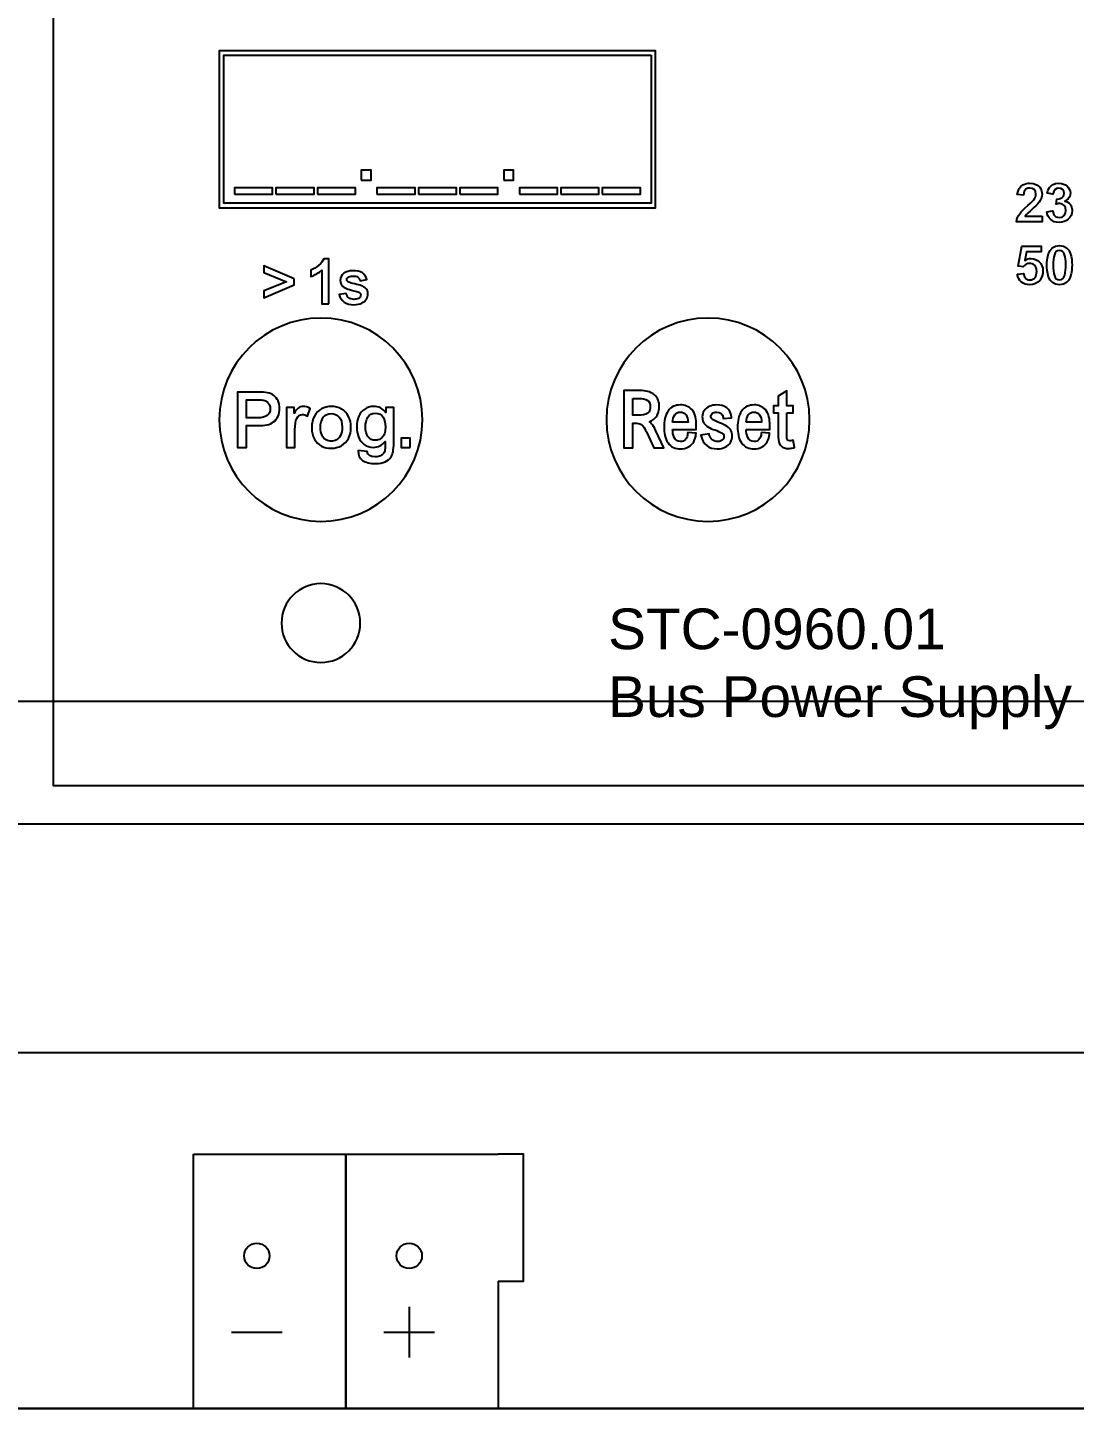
# Model space of a CAD drawing. Header units: millimetres. Extents: x 2151 to 5908, y -441 to 3322.
# Drawn here: x 3203.5 to 3244.7, y 2035.6 to 2089.9 of the extents above; entities that cross this region are included whole.
import ezdxf
from ezdxf.enums import TextEntityAlignment as Align

# ---------------------------------------------------------------- set-up
doc = ezdxf.new("R2010")
doc.units = ezdxf.units.MM
doc.layers.add('2DE_OBJ_Eti-Apparatus', color=7, linetype='Continuous', lineweight=25)
for name, color, linetype in [('Beschriftung', 7, 'Continuous'), ('Gehäuse', 7, 'Continuous'), ('Klemmen', 7, 'Continuous')]:
    doc.layers.add(name, color=color, linetype=linetype)
doc.styles.add('CP_ATTR', font='ARIAL.TTF')
doc.styles.get("Standard").update_dxf_attribs({"font": 'ARIAL.TTF'})

# ---------------------------------------------------------------- blocks, each defined once
blk = doc.blocks.new('2de_eti_9_4352_5ex0yz5')
at = {"linetype": 'Continuous'}
blk.add_line((716, 0), (0, 0), dxfattribs=at)
at = {"linetype": 'ByBlock', "style": 'CP_ATTR', "flags": 9}
for tag, p in [('CURRENT', (0, 5)), ('LINK', (0, 5)), ('CHARACTER', (0, 5)), ('POWER', (0, 5)), ('ORDER-NO', (0, 5)), ('PRODUCT-TYPE', (0, 5)), ('ARTICLE', (0, 5)), ('GROUP', (0, 5)), ('NUMBER', (0, 5)), ('NAME', (0, 5)), ('EL-STATUS', (0, 4.999)), ('FUNCTION', (0, 4.999)), ('ARTICLE-2', (0, 4.999)), ('ARTICLE-1', (0, 4.999)), ('VOLTAGE', (0, 4.999)), ('PRODUCER', (0, 4.999)), ('WEIGHT', (0.001, 5)), ('IP', (0.001, 5)), ('OTHER', (0.001, 5))]:
    blk.add_attdef(tag, text='', height=0.00005, dxfattribs=at).set_placement(p, align=Align.MIDDLE_LEFT)
blk = doc.blocks.new('Gehäuse_6_TE')
at = {"layer": 'Gehäuse'}
for p, q in [((0, 23), (108, 23)), ((0, 14), (108, 14))]:
    blk.add_line(p, q, dxfattribs=at)
for points in [[(0, 0), (108, 0), (108, 91), (0, 91)], [(2.5, 66.5), (105.5, 66.5), (105.5, 24.5), (2.5, 24.5)], [(0, 14), (54, 14), (54, 0), (0, 0)]]:
    blk.add_lwpolyline(points, close=True, dxfattribs=at)
blk = doc.blocks.new('KNX_Terminal')
at = {"layer": 'Klemmen'}
for p, q in [((8.5, 4), (8.5, 2)), ((1.5, 3), (3.5, 3)), ((7.5, 3), (9.5, 3))]:
    blk.add_line(p, q, dxfattribs=at)
blk.add_lwpolyline([(0, 10), (6, 10), (6, 0), (0, 0)], close=True, dxfattribs=at)
for points in [[(12, 5), (12, 0), (6, 0), (6, 10), (12, 10)], [(12, 5), (12.998, 5), (12.998, 10), (12, 10)]]:
    blk.add_lwpolyline(points, dxfattribs=at)
for centre in [(2.5, 6), (8.5, 6)]:
    blk.add_circle(centre, 0.5, dxfattribs=at)
blk = doc.blocks.new('STC-0960.01')
at = {"layer": 'Beschriftung'}
for points, knots in [([(9.11, 53.419), (9.11, 53.419), (26.198, 53.419), (26.198, 53.419), (26.198, 53.419), (26.198, 53.419), (26.198, 47.243), (26.198, 47.243), (26.198, 47.243), (26.198, 47.243), (9.022, 47.243), (9.022, 47.243), (9.022, 47.243), (9.022, 47.243), (9.022, 53.419), (9.022, 53.419), (9.022, 53.419), (9.022, 53.419), (9.11, 53.419), (9.11, 53.419)], [0, 0, 0, 0, 0.166667, 0.166667, 0.166667, 0.166667, 0.333333, 0.333333, 0.333333, 0.333333, 0.5, 0.5, 0.5, 0.5, 0.666667, 0.666667, 0.666667, 0.666667, 1, 1, 1, 1]), ([(26.022, 53.243), (26.022, 53.243), (9.198, 53.243), (9.198, 53.243), (9.198, 53.243), (9.198, 53.243), (9.198, 47.419), (9.198, 47.419), (9.198, 47.419), (9.198, 47.419), (26.022, 47.419), (26.022, 47.419), (26.022, 47.419), (26.022, 47.419), (26.022, 53.243), (26.022, 53.243)], [0, 0, 0, 0, 0.2, 0.2, 0.2, 0.2, 0.4, 0.4, 0.4, 0.4, 0.6, 0.6, 0.6, 0.6, 1, 1, 1, 1]), ([(14.613, 48.331), (14.613, 48.331), (14.613, 48.718), (14.613, 48.718), (14.613, 48.718), (14.613, 48.718), (15, 48.718), (15, 48.718), (15, 48.718), (15, 48.718), (15, 48.331), (15, 48.331), (15, 48.331), (15, 48.331), (14.613, 48.331), (14.613, 48.331)], [0, 0, 0, 0, 0.2, 0.2, 0.2, 0.2, 0.4, 0.4, 0.4, 0.4, 0.6, 0.6, 0.6, 0.6, 1, 1, 1, 1]), ([(20.22, 48.331), (20.22, 48.331), (20.22, 48.718), (20.22, 48.718), (20.22, 48.718), (20.22, 48.718), (20.607, 48.718), (20.607, 48.718), (20.607, 48.718), (20.607, 48.718), (20.607, 48.331), (20.607, 48.331), (20.607, 48.331), (20.607, 48.331), (20.22, 48.331), (20.22, 48.331)], [0, 0, 0, 0, 0.2, 0.2, 0.2, 0.2, 0.4, 0.4, 0.4, 0.4, 0.6, 0.6, 0.6, 0.6, 1, 1, 1, 1]), ([(9.622, 47.773), (9.622, 47.773), (9.622, 48.024), (9.622, 48.024), (9.622, 48.024), (9.622, 48.024), (11.122, 48.024), (11.122, 48.024), (11.122, 48.024), (11.122, 48.024), (11.122, 47.773), (11.122, 47.773), (11.122, 47.773), (11.122, 47.773), (9.622, 47.773), (9.622, 47.773)], [0, 0, 0, 0, 0.2, 0.2, 0.2, 0.2, 0.4, 0.4, 0.4, 0.4, 0.6, 0.6, 0.6, 0.6, 1, 1, 1, 1]), ([(11.253, 47.773), (11.253, 47.773), (11.253, 48.024), (11.253, 48.024), (11.253, 48.024), (11.253, 48.024), (12.753, 48.024), (12.753, 48.024), (12.753, 48.024), (12.753, 48.024), (12.753, 47.773), (12.753, 47.773), (12.753, 47.773), (12.753, 47.773), (11.253, 47.773), (11.253, 47.773)], [0, 0, 0, 0, 0.2, 0.2, 0.2, 0.2, 0.4, 0.4, 0.4, 0.4, 0.6, 0.6, 0.6, 0.6, 1, 1, 1, 1]), ([(12.884, 47.773), (12.884, 47.773), (12.884, 48.024), (12.884, 48.024), (12.884, 48.024), (12.884, 48.024), (14.384, 48.024), (14.384, 48.024), (14.384, 48.024), (14.384, 48.024), (14.384, 47.773), (14.384, 47.773), (14.384, 47.773), (14.384, 47.773), (12.884, 47.773), (12.884, 47.773)], [0, 0, 0, 0, 0.2, 0.2, 0.2, 0.2, 0.4, 0.4, 0.4, 0.4, 0.6, 0.6, 0.6, 0.6, 1, 1, 1, 1]), ([(15.229, 47.773), (15.229, 47.773), (15.229, 48.024), (15.229, 48.024), (15.229, 48.024), (15.229, 48.024), (16.729, 48.024), (16.729, 48.024), (16.729, 48.024), (16.729, 48.024), (16.729, 47.773), (16.729, 47.773), (16.729, 47.773), (16.729, 47.773), (15.229, 47.773), (15.229, 47.773)], [0, 0, 0, 0, 0.2, 0.2, 0.2, 0.2, 0.4, 0.4, 0.4, 0.4, 0.6, 0.6, 0.6, 0.6, 1, 1, 1, 1]), ([(16.86, 47.773), (16.86, 47.773), (16.86, 48.024), (16.86, 48.024), (16.86, 48.024), (16.86, 48.024), (18.36, 48.024), (18.36, 48.024), (18.36, 48.024), (18.36, 48.024), (18.36, 47.773), (18.36, 47.773), (18.36, 47.773), (18.36, 47.773), (16.86, 47.773), (16.86, 47.773)], [0, 0, 0, 0, 0.2, 0.2, 0.2, 0.2, 0.4, 0.4, 0.4, 0.4, 0.6, 0.6, 0.6, 0.6, 1, 1, 1, 1]), ([(18.491, 47.773), (18.491, 47.773), (18.491, 48.024), (18.491, 48.024), (18.491, 48.024), (18.491, 48.024), (19.991, 48.024), (19.991, 48.024), (19.991, 48.024), (19.991, 48.024), (19.991, 47.773), (19.991, 47.773), (19.991, 47.773), (19.991, 47.773), (18.491, 47.773), (18.491, 47.773)], [0, 0, 0, 0, 0.2, 0.2, 0.2, 0.2, 0.4, 0.4, 0.4, 0.4, 0.6, 0.6, 0.6, 0.6, 1, 1, 1, 1]), ([(20.836, 47.773), (20.836, 47.773), (20.836, 48.024), (20.836, 48.024), (20.836, 48.024), (20.836, 48.024), (22.336, 48.024), (22.336, 48.024), (22.336, 48.024), (22.336, 48.024), (22.336, 47.773), (22.336, 47.773), (22.336, 47.773), (22.336, 47.773), (20.836, 47.773), (20.836, 47.773)], [0, 0, 0, 0, 0.2, 0.2, 0.2, 0.2, 0.4, 0.4, 0.4, 0.4, 0.6, 0.6, 0.6, 0.6, 1, 1, 1, 1]), ([(22.467, 47.773), (22.467, 47.773), (22.467, 48.024), (22.467, 48.024), (22.467, 48.024), (22.467, 48.024), (23.967, 48.024), (23.967, 48.024), (23.967, 48.024), (23.967, 48.024), (23.967, 47.773), (23.967, 47.773), (23.967, 47.773), (23.967, 47.773), (22.467, 47.773), (22.467, 47.773)], [0, 0, 0, 0, 0.2, 0.2, 0.2, 0.2, 0.4, 0.4, 0.4, 0.4, 0.6, 0.6, 0.6, 0.6, 1, 1, 1, 1]), ([(24.098, 47.773), (24.098, 47.773), (24.098, 48.024), (24.098, 48.024), (24.098, 48.024), (24.098, 48.024), (25.598, 48.024), (25.598, 48.024), (25.598, 48.024), (25.598, 48.024), (25.598, 47.773), (25.598, 47.773), (25.598, 47.773), (25.598, 47.773), (24.098, 47.773), (24.098, 47.773)], [0, 0, 0, 0, 0.2, 0.2, 0.2, 0.2, 0.4, 0.4, 0.4, 0.4, 0.6, 0.6, 0.6, 0.6, 1, 1, 1, 1]), ([(41.414, 46.907), (41.414, 46.907), (40.749, 46.907), (40.749, 46.907), (40.749, 46.907), (40.798, 46.985), (40.921, 47.095), (41.018, 47.18), (41.018, 47.18), (41.225, 47.364), (41.414, 47.535), (41.414, 47.781), (41.414, 47.781), (41.414, 47.931), (41.325, 48.206), (40.925, 48.206), (40.925, 48.206), (40.808, 48.206), (40.478, 48.17), (40.44, 47.764), (40.44, 47.764), (40.44, 47.764), (40.677, 47.738), (40.677, 47.738), (40.677, 47.738), (40.684, 47.982), (40.849, 48.014), (40.931, 48.014), (40.931, 48.014), (41.052, 48.014), (41.172, 47.94), (41.172, 47.779), (41.172, 47.779), (41.172, 47.616), (41.088, 47.533), (40.741, 47.222), (40.741, 47.222), (40.635, 47.127), (40.413, 46.926), (40.404, 46.684), (40.404, 46.684), (40.404, 46.684), (41.414, 46.684), (41.414, 46.684), (41.414, 46.684), (41.414, 46.684), (41.414, 46.907), (41.414, 46.907)], [0, 0, 0, 0, 0.076923, 0.076923, 0.076923, 0.076923, 0.153846, 0.153846, 0.153846, 0.153846, 0.230769, 0.230769, 0.230769, 0.230769, 0.307692, 0.307692, 0.307692, 0.307692, 0.384615, 0.384615, 0.384615, 0.384615, 0.461538, 0.461538, 0.461538, 0.461538, 0.538462, 0.538462, 0.538462, 0.538462, 0.615385, 0.615385, 0.615385, 0.615385, 0.692308, 0.692308, 0.692308, 0.692308, 0.769231, 0.769231, 0.769231, 0.769231, 0.846154, 0.846154, 0.846154, 0.846154, 1, 1, 1, 1]), ([(41.6, 47.086), (41.623, 46.856), (41.799, 46.659), (42.085, 46.659), (42.085, 46.659), (42.364, 46.659), (42.599, 46.852), (42.599, 47.135), (42.599, 47.135), (42.599, 47.213), (42.574, 47.444), (42.313, 47.499), (42.313, 47.499), (42.313, 47.499), (42.313, 47.503), (42.313, 47.503), (42.313, 47.503), (42.527, 47.609), (42.529, 47.774), (42.529, 47.815), (42.529, 47.815), (42.529, 48.02), (42.349, 48.206), (42.078, 48.206), (42.078, 48.206), (41.695, 48.206), (41.634, 47.882), (41.619, 47.813), (41.619, 47.813), (41.619, 47.813), (41.843, 47.772), (41.843, 47.772), (41.843, 47.772), (41.867, 47.944), (41.968, 48.012), (42.076, 48.012), (42.076, 48.012), (42.184, 48.012), (42.288, 47.944), (42.288, 47.808), (42.288, 47.808), (42.288, 47.626), (42.114, 47.578), (41.996, 47.584), (41.996, 47.584), (41.996, 47.584), (41.97, 47.385), (41.97, 47.385), (41.97, 47.385), (42.002, 47.393), (42.049, 47.406), (42.108, 47.406), (42.108, 47.406), (42.248, 47.406), (42.354, 47.292), (42.354, 47.137), (42.354, 47.137), (42.354, 46.993), (42.256, 46.852), (42.089, 46.852), (42.089, 46.852), (41.875, 46.852), (41.839, 47.061), (41.831, 47.114), (41.831, 47.114), (41.831, 47.114), (41.6, 47.086), (41.6, 47.086)], [0, 0, 0, 0, 0.055556, 0.055556, 0.055556, 0.055556, 0.111111, 0.111111, 0.111111, 0.111111, 0.166667, 0.166667, 0.166667, 0.166667, 0.222222, 0.222222, 0.222222, 0.222222, 0.277778, 0.277778, 0.277778, 0.277778, 0.333333, 0.333333, 0.333333, 0.333333, 0.388889, 0.388889, 0.388889, 0.388889, 0.444444, 0.444444, 0.444444, 0.444444, 0.5, 0.5, 0.5, 0.5, 0.555556, 0.555556, 0.555556, 0.555556, 0.611111, 0.611111, 0.611111, 0.611111, 0.666667, 0.666667, 0.666667, 0.666667, 0.722222, 0.722222, 0.722222, 0.722222, 0.777778, 0.777778, 0.777778, 0.777778, 0.833333, 0.833333, 0.833333, 0.833333, 0.888889, 0.888889, 0.888889, 0.888889, 1, 1, 1, 1]), ([(40.438, 44.629), (40.47, 44.352), (40.686, 44.209), (40.927, 44.209), (40.927, 44.209), (41.283, 44.209), (41.45, 44.494), (41.45, 44.747), (41.45, 44.747), (41.45, 45.065), (41.217, 45.243), (40.984, 45.243), (40.984, 45.243), (40.893, 45.243), (40.815, 45.22), (40.736, 45.171), (40.736, 45.171), (40.736, 45.171), (40.802, 45.507), (40.802, 45.507), (40.802, 45.507), (40.802, 45.507), (41.38, 45.507), (41.38, 45.507), (41.38, 45.507), (41.38, 45.507), (41.38, 45.73), (41.38, 45.73), (41.38, 45.73), (41.38, 45.73), (40.62, 45.73), (40.62, 45.73), (40.62, 45.73), (40.62, 45.73), (40.472, 44.947), (40.472, 44.947), (40.472, 44.947), (40.472, 44.947), (40.675, 44.919), (40.675, 44.919), (40.675, 44.919), (40.736, 45.001), (40.823, 45.05), (40.927, 45.05), (40.927, 45.05), (41.06, 45.05), (41.204, 44.965), (41.204, 44.728), (41.204, 44.728), (41.204, 44.566), (41.113, 44.403), (40.933, 44.403), (40.933, 44.403), (40.87, 44.403), (40.709, 44.428), (40.677, 44.652), (40.677, 44.652), (40.677, 44.652), (40.438, 44.629), (40.438, 44.629)], [0, 0, 0, 0, 0.0625, 0.0625, 0.0625, 0.0625, 0.125, 0.125, 0.125, 0.125, 0.1875, 0.1875, 0.1875, 0.1875, 0.25, 0.25, 0.25, 0.25, 0.3125, 0.3125, 0.3125, 0.3125, 0.375, 0.375, 0.375, 0.375, 0.4375, 0.4375, 0.4375, 0.4375, 0.5, 0.5, 0.5, 0.5, 0.5625, 0.5625, 0.5625, 0.5625, 0.625, 0.625, 0.625, 0.625, 0.6875, 0.6875, 0.6875, 0.6875, 0.75, 0.75, 0.75, 0.75, 0.8125, 0.8125, 0.8125, 0.8125, 0.875, 0.875, 0.875, 0.875, 1, 1, 1, 1]), ([(41.606, 44.985), (41.606, 44.769), (41.619, 44.209), (42.1, 44.209), (42.1, 44.209), (42.576, 44.209), (42.593, 44.764), (42.593, 44.982), (42.593, 44.982), (42.593, 45.215), (42.572, 45.757), (42.097, 45.757), (42.097, 45.757), (41.617, 45.757), (41.606, 45.184), (41.606, 44.985)], [0, 0, 0, 0, 0.2, 0.2, 0.2, 0.2, 0.4, 0.4, 0.4, 0.4, 0.6, 0.6, 0.6, 0.6, 1, 1, 1, 1]), ([(13.333, 43.456), (13.333, 43.456), (13.059, 43.456), (13.059, 43.456), (13.059, 43.456), (13.059, 43.456), (13.059, 44.789), (13.059, 44.789), (13.059, 44.789), (13.003, 44.736), (12.936, 44.687), (12.857, 44.641), (12.857, 44.641), (12.778, 44.595), (12.7, 44.558), (12.624, 44.53), (12.624, 44.53), (12.624, 44.53), (12.624, 44.784), (12.624, 44.784), (12.624, 44.784), (12.74, 44.834), (12.844, 44.898), (12.937, 44.977), (12.937, 44.977), (13.03, 45.056), (13.094, 45.141), (13.131, 45.231), (13.131, 45.231), (13.131, 45.231), (13.333, 45.231), (13.333, 45.231), (13.333, 45.231), (13.333, 45.231), (13.333, 43.456), (13.333, 43.456)], [0, 0, 0, 0, 0.1, 0.1, 0.1, 0.1, 0.2, 0.2, 0.2, 0.2, 0.3, 0.3, 0.3, 0.3, 0.4, 0.4, 0.4, 0.4, 0.5, 0.5, 0.5, 0.5, 0.6, 0.6, 0.6, 0.6, 0.7, 0.7, 0.7, 0.7, 0.8, 0.8, 0.8, 0.8, 1, 1, 1, 1]), ([(41.852, 44.98), (41.852, 45.296), (41.89, 45.562), (42.097, 45.562), (42.097, 45.562), (42.305, 45.562), (42.347, 45.294), (42.347, 45.018), (42.347, 45.018), (42.347, 44.686), (42.318, 44.403), (42.1, 44.403), (42.1, 44.403), (41.892, 44.403), (41.852, 44.661), (41.852, 44.98)], [0, 0, 0, 0, 0.2, 0.2, 0.2, 0.2, 0.4, 0.4, 0.4, 0.4, 0.6, 0.6, 0.6, 0.6, 1, 1, 1, 1]), ([(11.968, 44.448), (11.968, 44.448), (11.968, 44.204), (11.968, 44.204), (11.968, 44.204), (11.968, 44.204), (10.777, 43.695), (10.777, 43.695), (10.777, 43.695), (10.777, 43.695), (10.777, 43.972), (10.777, 43.972), (10.777, 43.972), (10.777, 43.972), (11.666, 44.325), (11.666, 44.325), (11.666, 44.325), (11.666, 44.325), (10.777, 44.688), (10.777, 44.688), (10.777, 44.688), (10.777, 44.688), (10.777, 44.962), (10.777, 44.962), (10.777, 44.962), (10.777, 44.962), (11.968, 44.448), (11.968, 44.448)], [0, 0, 0, 0, 0.125, 0.125, 0.125, 0.125, 0.25, 0.25, 0.25, 0.25, 0.375, 0.375, 0.375, 0.375, 0.5, 0.5, 0.5, 0.5, 0.625, 0.625, 0.625, 0.625, 0.75, 0.75, 0.75, 0.75, 1, 1, 1, 1]), ([(14.269, 44.764), (14.434, 44.764), (14.562, 44.734), (14.654, 44.674), (14.654, 44.674), (14.747, 44.614), (14.803, 44.527), (14.825, 44.414), (14.825, 44.414), (14.825, 44.414), (14.563, 44.369), (14.563, 44.369), (14.563, 44.369), (14.551, 44.433), (14.521, 44.48), (14.473, 44.51), (14.473, 44.51), (14.424, 44.54), (14.365, 44.554), (14.294, 44.554), (14.294, 44.554), (14.233, 44.554), (14.176, 44.544), (14.123, 44.524), (14.123, 44.524), (14.071, 44.503), (14.044, 44.467), (14.044, 44.416), (14.044, 44.416), (14.044, 44.37), (14.07, 44.336), (14.12, 44.314), (14.12, 44.314), (14.17, 44.291), (14.249, 44.269), (14.356, 44.246), (14.356, 44.246), (14.466, 44.221), (14.555, 44.196), (14.622, 44.172), (14.622, 44.172), (14.69, 44.147), (14.748, 44.109), (14.798, 44.057), (14.798, 44.057), (14.847, 44.005), (14.872, 43.936), (14.872, 43.851), (14.872, 43.851), (14.872, 43.778), (14.852, 43.71), (14.814, 43.646), (14.814, 43.646), (14.775, 43.581), (14.714, 43.529), (14.632, 43.488), (14.632, 43.488), (14.55, 43.447), (14.446, 43.426), (14.321, 43.426), (14.321, 43.426), (14.165, 43.426), (14.037, 43.461), (13.937, 43.532), (13.937, 43.532), (13.837, 43.603), (13.774, 43.702), (13.746, 43.831), (13.746, 43.831), (13.746, 43.831), (14.017, 43.873), (14.017, 43.873), (14.017, 43.873), (14.03, 43.794), (14.063, 43.735), (14.116, 43.695), (14.116, 43.695), (14.169, 43.656), (14.236, 43.636), (14.319, 43.636), (14.319, 43.636), (14.384, 43.636), (14.446, 43.649), (14.504, 43.674), (14.504, 43.674), (14.561, 43.7), (14.59, 43.745), (14.59, 43.811), (14.59, 43.811), (14.59, 43.856), (14.574, 43.887), (14.542, 43.905), (14.542, 43.905), (14.51, 43.923), (14.454, 43.942), (14.375, 43.962), (14.375, 43.962), (14.375, 43.962), (14.319, 43.977), (14.319, 43.977), (14.319, 43.977), (14.192, 44.008), (14.094, 44.037), (14.025, 44.063), (14.025, 44.063), (13.956, 44.089), (13.898, 44.128), (13.853, 44.178), (13.853, 44.178), (13.808, 44.228), (13.785, 44.296), (13.785, 44.382), (13.785, 44.382), (13.785, 44.5), (13.831, 44.594), (13.923, 44.662), (13.923, 44.662), (14.016, 44.73), (14.131, 44.764), (14.269, 44.764)], [0, 0, 0, 0, 0.032258, 0.032258, 0.032258, 0.032258, 0.064516, 0.064516, 0.064516, 0.064516, 0.096774, 0.096774, 0.096774, 0.096774, 0.129032, 0.129032, 0.129032, 0.129032, 0.16129, 0.16129, 0.16129, 0.16129, 0.193548, 0.193548, 0.193548, 0.193548, 0.225806, 0.225806, 0.225806, 0.225806, 0.258065, 0.258065, 0.258065, 0.258065, 0.290323, 0.290323, 0.290323, 0.290323, 0.322581, 0.322581, 0.322581, 0.322581, 0.354839, 0.354839, 0.354839, 0.354839, 0.387097, 0.387097, 0.387097, 0.387097, 0.419355, 0.419355, 0.419355, 0.419355, 0.451613, 0.451613, 0.451613, 0.451613, 0.483871, 0.483871, 0.483871, 0.483871, 0.516129, 0.516129, 0.516129, 0.516129, 0.548387, 0.548387, 0.548387, 0.548387, 0.580645, 0.580645, 0.580645, 0.580645, 0.612903, 0.612903, 0.612903, 0.612903, 0.645161, 0.645161, 0.645161, 0.645161, 0.677419, 0.677419, 0.677419, 0.677419, 0.709677, 0.709677, 0.709677, 0.709677, 0.741935, 0.741935, 0.741935, 0.741935, 0.774194, 0.774194, 0.774194, 0.774194, 0.806452, 0.806452, 0.806452, 0.806452, 0.83871, 0.83871, 0.83871, 0.83871, 0.870968, 0.870968, 0.870968, 0.870968, 0.903226, 0.903226, 0.903226, 0.903226, 0.935484, 0.935484, 0.935484, 0.935484, 1, 1, 1, 1]), ([(13.022, 42.902), (15.231, 42.902), (17.022, 41.111), (17.022, 38.902), (17.022, 38.902), (17.022, 36.693), (15.231, 34.902), (13.022, 34.902), (13.022, 34.902), (10.813, 34.902), (9.022, 36.693), (9.022, 38.902), (9.022, 38.902), (9.022, 41.111), (10.813, 42.902), (13.022, 42.902)], [0, 0, 0, 0, 0.2, 0.2, 0.2, 0.2, 0.4, 0.4, 0.4, 0.4, 0.6, 0.6, 0.6, 0.6, 1, 1, 1, 1]), ([(28.261, 42.902), (30.47, 42.902), (32.262, 41.111), (32.262, 38.902), (32.262, 38.902), (32.262, 36.693), (30.47, 34.902), (28.261, 34.902), (28.261, 34.902), (26.053, 34.902), (24.262, 36.693), (24.262, 38.902), (24.262, 38.902), (24.262, 41.111), (26.053, 42.902), (28.261, 42.902)], [0, 0, 0, 0, 0.2, 0.2, 0.2, 0.2, 0.4, 0.4, 0.4, 0.4, 0.6, 0.6, 0.6, 0.6, 1, 1, 1, 1]), ([(11.172, 39.852), (11.243, 39.796), (11.299, 39.724), (11.338, 39.638), (11.338, 39.638), (11.378, 39.552), (11.397, 39.452), (11.397, 39.339), (11.397, 39.339), (11.397, 39.114), (11.318, 38.939), (11.16, 38.813), (11.16, 38.813), (11.091, 38.758), (11.005, 38.72), (10.9, 38.699), (10.9, 38.699), (10.796, 38.678), (10.677, 38.667), (10.543, 38.667), (10.543, 38.667), (10.543, 38.667), (10.093, 38.667), (10.093, 38.667), (10.093, 38.667), (10.093, 38.667), (10.093, 37.813), (10.093, 37.813), (10.093, 37.813), (10.093, 37.813), (9.735, 37.813), (9.735, 37.813), (9.735, 37.813), (9.735, 37.813), (9.735, 39.989), (9.735, 39.989), (9.735, 39.989), (9.735, 39.989), (10.549, 39.989), (10.549, 39.989), (10.549, 39.989), (10.701, 39.989), (10.826, 39.981), (10.923, 39.963), (10.923, 39.963), (11.02, 39.946), (11.103, 39.909), (11.172, 39.852)], [0, 0, 0, 0, 0.076923, 0.076923, 0.076923, 0.076923, 0.153846, 0.153846, 0.153846, 0.153846, 0.230769, 0.230769, 0.230769, 0.230769, 0.307692, 0.307692, 0.307692, 0.307692, 0.384615, 0.384615, 0.384615, 0.384615, 0.461538, 0.461538, 0.461538, 0.461538, 0.538462, 0.538462, 0.538462, 0.538462, 0.615385, 0.615385, 0.615385, 0.615385, 0.692308, 0.692308, 0.692308, 0.692308, 0.769231, 0.769231, 0.769231, 0.769231, 0.846154, 0.846154, 0.846154, 0.846154, 1, 1, 1, 1]), ([(11.027, 39.336), (11.027, 39.445), (10.99, 39.532), (10.917, 39.597), (10.917, 39.597), (10.876, 39.631), (10.826, 39.654), (10.767, 39.665), (10.767, 39.665), (10.707, 39.677), (10.635, 39.682), (10.552, 39.682), (10.552, 39.682), (10.552, 39.682), (10.093, 39.682), (10.093, 39.682), (10.093, 39.682), (10.093, 39.682), (10.093, 38.974), (10.093, 38.974), (10.093, 38.974), (10.093, 38.974), (10.531, 38.974), (10.531, 38.974), (10.531, 38.974), (10.861, 38.974), (11.027, 39.095), (11.027, 39.336)], [0, 0, 0, 0, 0.125, 0.125, 0.125, 0.125, 0.25, 0.25, 0.25, 0.25, 0.375, 0.375, 0.375, 0.375, 0.5, 0.5, 0.5, 0.5, 0.625, 0.625, 0.625, 0.625, 0.75, 0.75, 0.75, 0.75, 1, 1, 1, 1]), ([(25.951, 38.823), (25.984, 38.8), (26.014, 38.772), (26.04, 38.742), (26.04, 38.742), (26.106, 38.671), (26.156, 38.582), (26.196, 38.495), (26.196, 38.495), (26.196, 38.495), (26.528, 37.792), (26.528, 37.792), (26.528, 37.792), (26.528, 37.792), (26.13, 37.792), (26.13, 37.792), (26.13, 37.792), (26.13, 37.792), (25.834, 38.423), (25.834, 38.423), (25.834, 38.423), (25.799, 38.499), (25.754, 38.592), (25.701, 38.657), (25.701, 38.657), (25.666, 38.698), (25.624, 38.73), (25.572, 38.745), (25.572, 38.745), (25.501, 38.766), (25.412, 38.769), (25.34, 38.769), (25.34, 38.769), (25.34, 38.769), (25.298, 38.769), (25.298, 38.769), (25.298, 38.769), (25.298, 38.769), (25.298, 37.792), (25.298, 37.792), (25.298, 37.792), (25.298, 37.792), (24.951, 37.792), (24.951, 37.792), (24.951, 37.792), (24.951, 37.792), (24.951, 40.048), (24.951, 40.048), (24.951, 40.048), (24.951, 40.048), (25.596, 40.048), (25.596, 40.048), (25.596, 40.048), (25.789, 40.048), (26.001, 40.014), (26.151, 39.883), (26.151, 39.883), (26.289, 39.763), (26.344, 39.602), (26.344, 39.421), (26.344, 39.421), (26.344, 39.322), (26.327, 39.224), (26.288, 39.133), (26.288, 39.133), (26.25, 39.045), (26.194, 38.971), (26.119, 38.912), (26.119, 38.912), (26.068, 38.872), (26.012, 38.843), (25.951, 38.823)], [0, 0, 0, 0, 0.052632, 0.052632, 0.052632, 0.052632, 0.105263, 0.105263, 0.105263, 0.105263, 0.157895, 0.157895, 0.157895, 0.157895, 0.210526, 0.210526, 0.210526, 0.210526, 0.263158, 0.263158, 0.263158, 0.263158, 0.315789, 0.315789, 0.315789, 0.315789, 0.368421, 0.368421, 0.368421, 0.368421, 0.421053, 0.421053, 0.421053, 0.421053, 0.473684, 0.473684, 0.473684, 0.473684, 0.526316, 0.526316, 0.526316, 0.526316, 0.578947, 0.578947, 0.578947, 0.578947, 0.631579, 0.631579, 0.631579, 0.631579, 0.684211, 0.684211, 0.684211, 0.684211, 0.736842, 0.736842, 0.736842, 0.736842, 0.789474, 0.789474, 0.789474, 0.789474, 0.842105, 0.842105, 0.842105, 0.842105, 0.894737, 0.894737, 0.894737, 0.894737, 1, 1, 1, 1]), ([(25.298, 39.738), (25.298, 39.738), (25.298, 39.079), (25.298, 39.079), (25.298, 39.079), (25.298, 39.079), (25.549, 39.079), (25.549, 39.079), (25.549, 39.079), (25.657, 39.079), (25.801, 39.091), (25.89, 39.159), (25.89, 39.159), (25.969, 39.219), (25.991, 39.315), (25.991, 39.409), (25.991, 39.409), (25.991, 39.505), (25.97, 39.606), (25.885, 39.663), (25.885, 39.663), (25.794, 39.724), (25.668, 39.738), (25.56, 39.738), (25.56, 39.738), (25.56, 39.738), (25.298, 39.738), (25.298, 39.738)], [0, 0, 0, 0, 0.125, 0.125, 0.125, 0.125, 0.25, 0.25, 0.25, 0.25, 0.375, 0.375, 0.375, 0.375, 0.5, 0.5, 0.5, 0.5, 0.625, 0.625, 0.625, 0.625, 0.75, 0.75, 0.75, 0.75, 1, 1, 1, 1]), ([(31.359, 39.177), (31.359, 39.177), (31.359, 38.252), (31.359, 38.252), (31.359, 38.252), (31.359, 38.208), (31.363, 38.144), (31.387, 38.106), (31.387, 38.106), (31.406, 38.076), (31.449, 38.071), (31.481, 38.071), (31.481, 38.071), (31.51, 38.071), (31.543, 38.077), (31.571, 38.083), (31.571, 38.083), (31.571, 38.083), (31.612, 38.092), (31.612, 38.092), (31.612, 38.092), (31.612, 38.092), (31.661, 37.804), (31.661, 37.804), (31.661, 37.804), (31.661, 37.804), (31.626, 37.795), (31.626, 37.795), (31.626, 37.795), (31.564, 37.778), (31.501, 37.768), (31.438, 37.768), (31.438, 37.768), (31.325, 37.768), (31.209, 37.793), (31.129, 37.88), (31.129, 37.88), (31.049, 37.968), (31.028, 38.098), (31.028, 38.213), (31.028, 38.213), (31.028, 38.213), (31.028, 39.177), (31.028, 39.177), (31.028, 39.177), (31.028, 39.177), (30.846, 39.177), (30.846, 39.177), (30.846, 39.177), (30.846, 39.177), (30.846, 39.45), (30.846, 39.45), (30.846, 39.45), (30.846, 39.45), (31.028, 39.45), (31.028, 39.45), (31.028, 39.45), (31.028, 39.45), (31.028, 39.824), (31.028, 39.824), (31.028, 39.824), (31.028, 39.824), (31.359, 40.036), (31.359, 40.036), (31.359, 40.036), (31.359, 40.036), (31.359, 39.45), (31.359, 39.45), (31.359, 39.45), (31.359, 39.45), (31.611, 39.45), (31.611, 39.45), (31.611, 39.45), (31.611, 39.45), (31.611, 39.177), (31.611, 39.177), (31.611, 39.177), (31.611, 39.177), (31.359, 39.177), (31.359, 39.177)], [0, 0, 0, 0, 0.047619, 0.047619, 0.047619, 0.047619, 0.095238, 0.095238, 0.095238, 0.095238, 0.142857, 0.142857, 0.142857, 0.142857, 0.190476, 0.190476, 0.190476, 0.190476, 0.238095, 0.238095, 0.238095, 0.238095, 0.285714, 0.285714, 0.285714, 0.285714, 0.333333, 0.333333, 0.333333, 0.333333, 0.380952, 0.380952, 0.380952, 0.380952, 0.428571, 0.428571, 0.428571, 0.428571, 0.47619, 0.47619, 0.47619, 0.47619, 0.52381, 0.52381, 0.52381, 0.52381, 0.571429, 0.571429, 0.571429, 0.571429, 0.619048, 0.619048, 0.619048, 0.619048, 0.666667, 0.666667, 0.666667, 0.666667, 0.714286, 0.714286, 0.714286, 0.714286, 0.761905, 0.761905, 0.761905, 0.761905, 0.809524, 0.809524, 0.809524, 0.809524, 0.857143, 0.857143, 0.857143, 0.857143, 0.904762, 0.904762, 0.904762, 0.904762, 1, 1, 1, 1]), ([(12.315, 39.424), (12.412, 39.424), (12.507, 39.396), (12.598, 39.342), (12.598, 39.342), (12.598, 39.342), (12.488, 39.041), (12.488, 39.041), (12.488, 39.041), (12.42, 39.083), (12.351, 39.105), (12.282, 39.105), (12.282, 39.105), (12.093, 39.105), (11.999, 38.904), (11.999, 38.503), (11.999, 38.503), (11.999, 38.503), (11.999, 37.813), (11.999, 37.813), (11.999, 37.813), (11.999, 37.813), (11.662, 37.813), (11.662, 37.813), (11.662, 37.813), (11.662, 37.813), (11.662, 39.387), (11.662, 39.387), (11.662, 39.387), (11.662, 39.387), (11.972, 39.387), (11.972, 39.387), (11.972, 39.387), (11.972, 39.387), (11.972, 39.156), (11.972, 39.156), (11.972, 39.156), (11.972, 39.156), (11.978, 39.156), (11.978, 39.156), (11.978, 39.156), (12.067, 39.335), (12.179, 39.424), (12.315, 39.424)], [0, 0, 0, 0, 0.083333, 0.083333, 0.083333, 0.083333, 0.166667, 0.166667, 0.166667, 0.166667, 0.25, 0.25, 0.25, 0.25, 0.333333, 0.333333, 0.333333, 0.333333, 0.416667, 0.416667, 0.416667, 0.416667, 0.5, 0.5, 0.5, 0.5, 0.583333, 0.583333, 0.583333, 0.583333, 0.666667, 0.666667, 0.666667, 0.666667, 0.75, 0.75, 0.75, 0.75, 0.833333, 0.833333, 0.833333, 0.833333, 1, 1, 1, 1]), ([(13.434, 39.424), (13.586, 39.424), (13.72, 39.389), (13.836, 39.32), (13.836, 39.32), (13.953, 39.251), (14.044, 39.155), (14.108, 39.032), (14.108, 39.032), (14.173, 38.908), (14.206, 38.765), (14.206, 38.603), (14.206, 38.603), (14.206, 38.437), (14.172, 38.292), (14.105, 38.167), (14.105, 38.167), (14.038, 38.042), (13.946, 37.946), (13.829, 37.878), (13.829, 37.878), (13.711, 37.81), (13.579, 37.776), (13.431, 37.776), (13.431, 37.776), (13.293, 37.776), (13.165, 37.806), (13.048, 37.866), (13.048, 37.866), (12.93, 37.926), (12.836, 38.017), (12.765, 38.138), (12.765, 38.138), (12.694, 38.26), (12.659, 38.408), (12.659, 38.582), (12.659, 38.582), (12.659, 38.764), (12.694, 38.919), (12.764, 39.045), (12.764, 39.045), (12.833, 39.172), (12.927, 39.267), (13.043, 39.329), (13.043, 39.329), (13.16, 39.392), (13.29, 39.424), (13.434, 39.424)], [0, 0, 0, 0, 0.076923, 0.076923, 0.076923, 0.076923, 0.153846, 0.153846, 0.153846, 0.153846, 0.230769, 0.230769, 0.230769, 0.230769, 0.307692, 0.307692, 0.307692, 0.307692, 0.384615, 0.384615, 0.384615, 0.384615, 0.461538, 0.461538, 0.461538, 0.461538, 0.538462, 0.538462, 0.538462, 0.538462, 0.615385, 0.615385, 0.615385, 0.615385, 0.692308, 0.692308, 0.692308, 0.692308, 0.769231, 0.769231, 0.769231, 0.769231, 0.846154, 0.846154, 0.846154, 0.846154, 1, 1, 1, 1]), ([(13.005, 38.6), (13.005, 38.47), (13.026, 38.365), (13.069, 38.282), (13.069, 38.282), (13.111, 38.2), (13.165, 38.142), (13.23, 38.106), (13.23, 38.106), (13.295, 38.071), (13.363, 38.053), (13.434, 38.053), (13.434, 38.053), (13.5, 38.053), (13.566, 38.07), (13.63, 38.103), (13.63, 38.103), (13.693, 38.137), (13.748, 38.195), (13.792, 38.278), (13.792, 38.278), (13.837, 38.361), (13.859, 38.471), (13.859, 38.609), (13.859, 38.609), (13.859, 38.782), (13.819, 38.914), (13.738, 39.007), (13.738, 39.007), (13.657, 39.101), (13.554, 39.147), (13.431, 39.147), (13.431, 39.147), (13.297, 39.147), (13.193, 39.097), (13.117, 38.997), (13.117, 38.997), (13.043, 38.896), (13.005, 38.764), (13.005, 38.6)], [0, 0, 0, 0, 0.090909, 0.090909, 0.090909, 0.090909, 0.181818, 0.181818, 0.181818, 0.181818, 0.272727, 0.272727, 0.272727, 0.272727, 0.363636, 0.363636, 0.363636, 0.363636, 0.454545, 0.454545, 0.454545, 0.454545, 0.545455, 0.545455, 0.545455, 0.545455, 0.636364, 0.636364, 0.636364, 0.636364, 0.727273, 0.727273, 0.727273, 0.727273, 0.818182, 0.818182, 0.818182, 0.818182, 1, 1, 1, 1]), ([(15.102, 39.424), (15.301, 39.424), (15.457, 39.344), (15.57, 39.184), (15.57, 39.184), (15.57, 39.184), (15.576, 39.184), (15.576, 39.184), (15.576, 39.184), (15.576, 39.184), (15.576, 39.387), (15.576, 39.387), (15.576, 39.387), (15.576, 39.387), (15.889, 39.387), (15.889, 39.387), (15.889, 39.387), (15.889, 39.387), (15.889, 37.977), (15.889, 37.977), (15.889, 37.977), (15.889, 37.712), (15.852, 37.528), (15.777, 37.427), (15.777, 37.427), (15.722, 37.354), (15.646, 37.294), (15.549, 37.246), (15.549, 37.246), (15.452, 37.199), (15.329, 37.175), (15.181, 37.175), (15.181, 37.175), (14.952, 37.175), (14.779, 37.217), (14.661, 37.302), (14.661, 37.302), (14.544, 37.387), (14.485, 37.51), (14.485, 37.67), (14.485, 37.67), (14.485, 37.67), (14.485, 37.694), (14.485, 37.694), (14.485, 37.694), (14.485, 37.694), (14.847, 37.649), (14.847, 37.649), (14.847, 37.649), (14.863, 37.509), (14.961, 37.439), (15.142, 37.439), (15.142, 37.439), (15.211, 37.439), (15.273, 37.449), (15.33, 37.468), (15.33, 37.468), (15.387, 37.487), (15.431, 37.513), (15.464, 37.546), (15.464, 37.546), (15.5, 37.582), (15.524, 37.626), (15.535, 37.678), (15.535, 37.678), (15.546, 37.729), (15.552, 37.795), (15.552, 37.874), (15.552, 37.874), (15.552, 37.874), (15.552, 38.041), (15.552, 38.041), (15.552, 38.041), (15.552, 38.041), (15.546, 38.041), (15.546, 38.041), (15.546, 38.041), (15.43, 37.889), (15.278, 37.813), (15.09, 37.813), (15.09, 37.813), (14.948, 37.813), (14.828, 37.851), (14.728, 37.927), (14.728, 37.927), (14.629, 38.003), (14.555, 38.102), (14.505, 38.223), (14.505, 38.223), (14.455, 38.345), (14.431, 38.474), (14.431, 38.609), (14.431, 38.609), (14.431, 38.771), (14.458, 38.914), (14.513, 39.036), (14.513, 39.036), (14.567, 39.159), (14.645, 39.254), (14.747, 39.322), (14.747, 39.322), (14.848, 39.39), (14.966, 39.424), (15.102, 39.424)], [0, 0, 0, 0, 0.037037, 0.037037, 0.037037, 0.037037, 0.074074, 0.074074, 0.074074, 0.074074, 0.111111, 0.111111, 0.111111, 0.111111, 0.148148, 0.148148, 0.148148, 0.148148, 0.185185, 0.185185, 0.185185, 0.185185, 0.222222, 0.222222, 0.222222, 0.222222, 0.259259, 0.259259, 0.259259, 0.259259, 0.296296, 0.296296, 0.296296, 0.296296, 0.333333, 0.333333, 0.333333, 0.333333, 0.37037, 0.37037, 0.37037, 0.37037, 0.407407, 0.407407, 0.407407, 0.407407, 0.444444, 0.444444, 0.444444, 0.444444, 0.481481, 0.481481, 0.481481, 0.481481, 0.518519, 0.518519, 0.518519, 0.518519, 0.555556, 0.555556, 0.555556, 0.555556, 0.592593, 0.592593, 0.592593, 0.592593, 0.62963, 0.62963, 0.62963, 0.62963, 0.666667, 0.666667, 0.666667, 0.666667, 0.703704, 0.703704, 0.703704, 0.703704, 0.740741, 0.740741, 0.740741, 0.740741, 0.777778, 0.777778, 0.777778, 0.777778, 0.814815, 0.814815, 0.814815, 0.814815, 0.851852, 0.851852, 0.851852, 0.851852, 0.888889, 0.888889, 0.888889, 0.888889, 0.925926, 0.925926, 0.925926, 0.925926, 1, 1, 1, 1]), ([(14.777, 38.609), (14.777, 38.459), (14.809, 38.335), (14.874, 38.237), (14.874, 38.237), (14.939, 38.139), (15.035, 38.09), (15.163, 38.09), (15.163, 38.09), (15.216, 38.09), (15.269, 38.101), (15.323, 38.124), (15.323, 38.124), (15.376, 38.148), (15.423, 38.185), (15.464, 38.235), (15.464, 38.235), (15.496, 38.274), (15.521, 38.329), (15.538, 38.401), (15.538, 38.401), (15.556, 38.473), (15.564, 38.552), (15.564, 38.637), (15.564, 38.637), (15.564, 38.766), (15.534, 38.886), (15.473, 38.995), (15.473, 38.995), (15.412, 39.105), (15.308, 39.159), (15.16, 39.159), (15.16, 39.159), (15.03, 39.159), (14.934, 39.106), (14.871, 39), (14.871, 39), (14.808, 38.894), (14.777, 38.763), (14.777, 38.609)], [0, 0, 0, 0, 0.090909, 0.090909, 0.090909, 0.090909, 0.181818, 0.181818, 0.181818, 0.181818, 0.272727, 0.272727, 0.272727, 0.272727, 0.363636, 0.363636, 0.363636, 0.363636, 0.454545, 0.454545, 0.454545, 0.454545, 0.545455, 0.545455, 0.545455, 0.545455, 0.636364, 0.636364, 0.636364, 0.636364, 0.727273, 0.727273, 0.727273, 0.727273, 0.818182, 0.818182, 0.818182, 0.818182, 1, 1, 1, 1]), ([(26.867, 38.522), (26.875, 38.315), (26.923, 38.039), (27.179, 38.039), (27.179, 38.039), (27.254, 38.039), (27.318, 38.063), (27.371, 38.117), (27.371, 38.117), (27.432, 38.18), (27.455, 38.269), (27.461, 38.354), (27.461, 38.354), (27.461, 38.354), (27.464, 38.395), (27.464, 38.395), (27.464, 38.395), (27.464, 38.395), (27.791, 38.365), (27.791, 38.365), (27.791, 38.365), (27.791, 38.365), (27.787, 38.325), (27.787, 38.325), (27.787, 38.325), (27.778, 38.223), (27.75, 38.126), (27.7, 38.036), (27.7, 38.036), (27.651, 37.949), (27.582, 37.881), (27.495, 37.831), (27.495, 37.831), (27.398, 37.776), (27.289, 37.756), (27.179, 37.756), (27.179, 37.756), (26.98, 37.756), (26.806, 37.82), (26.688, 37.986), (26.688, 37.986), (26.563, 38.162), (26.531, 38.398), (26.531, 38.61), (26.531, 38.61), (26.531, 38.826), (26.564, 39.067), (26.691, 39.248), (26.691, 39.248), (26.807, 39.414), (26.978, 39.483), (27.177, 39.483), (27.177, 39.483), (27.352, 39.483), (27.504, 39.426), (27.625, 39.299), (27.625, 39.299), (27.769, 39.147), (27.799, 38.903), (27.799, 38.703), (27.799, 38.703), (27.799, 38.655), (27.797, 38.608), (27.795, 38.561), (27.795, 38.561), (27.795, 38.561), (27.793, 38.522), (27.793, 38.522), (27.793, 38.522), (27.793, 38.522), (26.867, 38.522), (26.867, 38.522)], [0, 0, 0, 0, 0.052632, 0.052632, 0.052632, 0.052632, 0.105263, 0.105263, 0.105263, 0.105263, 0.157895, 0.157895, 0.157895, 0.157895, 0.210526, 0.210526, 0.210526, 0.210526, 0.263158, 0.263158, 0.263158, 0.263158, 0.315789, 0.315789, 0.315789, 0.315789, 0.368421, 0.368421, 0.368421, 0.368421, 0.421053, 0.421053, 0.421053, 0.421053, 0.473684, 0.473684, 0.473684, 0.473684, 0.526316, 0.526316, 0.526316, 0.526316, 0.578947, 0.578947, 0.578947, 0.578947, 0.631579, 0.631579, 0.631579, 0.631579, 0.684211, 0.684211, 0.684211, 0.684211, 0.736842, 0.736842, 0.736842, 0.736842, 0.789474, 0.789474, 0.789474, 0.789474, 0.842105, 0.842105, 0.842105, 0.842105, 0.894737, 0.894737, 0.894737, 0.894737, 1, 1, 1, 1]), ([(26.869, 38.805), (26.869, 38.805), (27.475, 38.805), (27.475, 38.805), (27.475, 38.805), (27.472, 38.905), (27.454, 39.016), (27.397, 39.095), (27.397, 39.095), (27.342, 39.173), (27.261, 39.2), (27.169, 39.2), (27.169, 39.2), (27.078, 39.2), (27.003, 39.171), (26.951, 39.095), (26.951, 39.095), (26.897, 39.014), (26.876, 38.904), (26.869, 38.805)], [0, 0, 0, 0, 0.166667, 0.166667, 0.166667, 0.166667, 0.333333, 0.333333, 0.333333, 0.333333, 0.5, 0.5, 0.5, 0.5, 0.666667, 0.666667, 0.666667, 0.666667, 1, 1, 1, 1]), ([(28.609, 39.197), (28.563, 39.197), (28.514, 39.191), (28.471, 39.171), (28.471, 39.171), (28.441, 39.157), (28.413, 39.137), (28.396, 39.109), (28.396, 39.109), (28.38, 39.084), (28.372, 39.058), (28.372, 39.029), (28.372, 39.029), (28.372, 39.002), (28.378, 38.975), (28.394, 38.952), (28.394, 38.952), (28.414, 38.922), (28.456, 38.895), (28.486, 38.878), (28.486, 38.878), (28.555, 38.84), (28.634, 38.808), (28.708, 38.781), (28.708, 38.781), (28.812, 38.742), (28.929, 38.694), (29.02, 38.631), (29.02, 38.631), (29.082, 38.59), (29.142, 38.535), (29.174, 38.468), (29.174, 38.468), (29.204, 38.405), (29.214, 38.336), (29.214, 38.267), (29.214, 38.267), (29.214, 38.174), (29.192, 38.086), (29.145, 38.006), (29.145, 38.006), (29.096, 37.924), (29.025, 37.863), (28.941, 37.821), (28.941, 37.821), (28.844, 37.773), (28.736, 37.756), (28.629, 37.756), (28.629, 37.756), (28.287, 37.756), (28.071, 37.923), (27.993, 38.257), (27.993, 38.257), (27.993, 38.257), (27.984, 38.299), (27.984, 38.299), (27.984, 38.299), (27.984, 38.299), (28.306, 38.348), (28.306, 38.348), (28.306, 38.348), (28.306, 38.348), (28.313, 38.311), (28.313, 38.311), (28.313, 38.311), (28.329, 38.231), (28.363, 38.157), (28.429, 38.108), (28.429, 38.108), (28.49, 38.062), (28.558, 38.039), (28.634, 38.039), (28.634, 38.039), (28.682, 38.039), (28.729, 38.047), (28.773, 38.068), (28.773, 38.068), (28.808, 38.085), (28.838, 38.109), (28.859, 38.142), (28.859, 38.142), (28.879, 38.173), (28.888, 38.206), (28.888, 38.242), (28.888, 38.242), (28.888, 38.278), (28.88, 38.312), (28.855, 38.34), (28.855, 38.34), (28.826, 38.373), (28.783, 38.397), (28.743, 38.415), (28.743, 38.415), (28.655, 38.454), (28.561, 38.488), (28.471, 38.522), (28.471, 38.522), (28.383, 38.554), (28.292, 38.595), (28.216, 38.651), (28.216, 38.651), (28.159, 38.694), (28.108, 38.747), (28.078, 38.812), (28.078, 38.812), (28.048, 38.876), (28.037, 38.945), (28.037, 39.015), (28.037, 39.015), (28.037, 39.102), (28.061, 39.183), (28.11, 39.255), (28.11, 39.255), (28.161, 39.33), (28.231, 39.385), (28.312, 39.423), (28.312, 39.423), (28.404, 39.466), (28.505, 39.483), (28.606, 39.483), (28.606, 39.483), (28.925, 39.483), (29.141, 39.344), (29.186, 39.017), (29.186, 39.017), (29.186, 39.017), (29.192, 38.976), (29.192, 38.976), (29.192, 38.976), (29.192, 38.976), (28.863, 38.946), (28.863, 38.946), (28.863, 38.946), (28.863, 38.946), (28.856, 38.982), (28.856, 38.982), (28.856, 38.982), (28.831, 39.124), (28.755, 39.197), (28.609, 39.197)], [0, 0, 0, 0, 0.027778, 0.027778, 0.027778, 0.027778, 0.055556, 0.055556, 0.055556, 0.055556, 0.083333, 0.083333, 0.083333, 0.083333, 0.111111, 0.111111, 0.111111, 0.111111, 0.138889, 0.138889, 0.138889, 0.138889, 0.166667, 0.166667, 0.166667, 0.166667, 0.194444, 0.194444, 0.194444, 0.194444, 0.222222, 0.222222, 0.222222, 0.222222, 0.25, 0.25, 0.25, 0.25, 0.277778, 0.277778, 0.277778, 0.277778, 0.305556, 0.305556, 0.305556, 0.305556, 0.333333, 0.333333, 0.333333, 0.333333, 0.361111, 0.361111, 0.361111, 0.361111, 0.388889, 0.388889, 0.388889, 0.388889, 0.416667, 0.416667, 0.416667, 0.416667, 0.444444, 0.444444, 0.444444, 0.444444, 0.472222, 0.472222, 0.472222, 0.472222, 0.5, 0.5, 0.5, 0.5, 0.527778, 0.527778, 0.527778, 0.527778, 0.555556, 0.555556, 0.555556, 0.555556, 0.583333, 0.583333, 0.583333, 0.583333, 0.611111, 0.611111, 0.611111, 0.611111, 0.638889, 0.638889, 0.638889, 0.638889, 0.666667, 0.666667, 0.666667, 0.666667, 0.694444, 0.694444, 0.694444, 0.694444, 0.722222, 0.722222, 0.722222, 0.722222, 0.75, 0.75, 0.75, 0.75, 0.777778, 0.777778, 0.777778, 0.777778, 0.805556, 0.805556, 0.805556, 0.805556, 0.833333, 0.833333, 0.833333, 0.833333, 0.861111, 0.861111, 0.861111, 0.861111, 0.888889, 0.888889, 0.888889, 0.888889, 0.916667, 0.916667, 0.916667, 0.916667, 0.944444, 0.944444, 0.944444, 0.944444, 1, 1, 1, 1]), ([(29.764, 38.522), (29.773, 38.315), (29.821, 38.039), (30.076, 38.039), (30.076, 38.039), (30.151, 38.039), (30.215, 38.063), (30.268, 38.117), (30.268, 38.117), (30.329, 38.18), (30.352, 38.269), (30.358, 38.354), (30.358, 38.354), (30.358, 38.354), (30.362, 38.395), (30.362, 38.395), (30.362, 38.395), (30.362, 38.395), (30.688, 38.365), (30.688, 38.365), (30.688, 38.365), (30.688, 38.365), (30.684, 38.325), (30.684, 38.325), (30.684, 38.325), (30.675, 38.223), (30.647, 38.126), (30.597, 38.036), (30.597, 38.036), (30.548, 37.949), (30.479, 37.881), (30.392, 37.831), (30.392, 37.831), (30.295, 37.776), (30.186, 37.756), (30.076, 37.756), (30.076, 37.756), (29.877, 37.756), (29.703, 37.82), (29.586, 37.986), (29.586, 37.986), (29.46, 38.162), (29.428, 38.398), (29.428, 38.61), (29.428, 38.61), (29.428, 38.826), (29.461, 39.067), (29.588, 39.248), (29.588, 39.248), (29.704, 39.414), (29.875, 39.483), (30.075, 39.483), (30.075, 39.483), (30.249, 39.483), (30.401, 39.426), (30.522, 39.299), (30.522, 39.299), (30.666, 39.147), (30.696, 38.903), (30.696, 38.703), (30.696, 38.703), (30.696, 38.655), (30.694, 38.608), (30.692, 38.561), (30.692, 38.561), (30.692, 38.561), (30.69, 38.522), (30.69, 38.522), (30.69, 38.522), (30.69, 38.522), (29.764, 38.522), (29.764, 38.522)], [0, 0, 0, 0, 0.052632, 0.052632, 0.052632, 0.052632, 0.105263, 0.105263, 0.105263, 0.105263, 0.157895, 0.157895, 0.157895, 0.157895, 0.210526, 0.210526, 0.210526, 0.210526, 0.263158, 0.263158, 0.263158, 0.263158, 0.315789, 0.315789, 0.315789, 0.315789, 0.368421, 0.368421, 0.368421, 0.368421, 0.421053, 0.421053, 0.421053, 0.421053, 0.473684, 0.473684, 0.473684, 0.473684, 0.526316, 0.526316, 0.526316, 0.526316, 0.578947, 0.578947, 0.578947, 0.578947, 0.631579, 0.631579, 0.631579, 0.631579, 0.684211, 0.684211, 0.684211, 0.684211, 0.736842, 0.736842, 0.736842, 0.736842, 0.789474, 0.789474, 0.789474, 0.789474, 0.842105, 0.842105, 0.842105, 0.842105, 0.894737, 0.894737, 0.894737, 0.894737, 1, 1, 1, 1]), ([(29.767, 38.805), (29.767, 38.805), (30.372, 38.805), (30.372, 38.805), (30.372, 38.805), (30.369, 38.905), (30.351, 39.016), (30.294, 39.095), (30.294, 39.095), (30.239, 39.173), (30.159, 39.2), (30.066, 39.2), (30.066, 39.2), (29.975, 39.2), (29.9, 39.171), (29.848, 39.095), (29.848, 39.095), (29.794, 39.014), (29.773, 38.904), (29.767, 38.805)], [0, 0, 0, 0, 0.166667, 0.166667, 0.166667, 0.166667, 0.333333, 0.333333, 0.333333, 0.333333, 0.5, 0.5, 0.5, 0.5, 0.666667, 0.666667, 0.666667, 0.666667, 1, 1, 1, 1]), ([(16.537, 37.813), (16.537, 37.813), (16.178, 37.813), (16.178, 37.813), (16.178, 37.813), (16.178, 37.813), (16.178, 38.172), (16.178, 38.172), (16.178, 38.172), (16.178, 38.172), (16.537, 38.172), (16.537, 38.172), (16.537, 38.172), (16.537, 38.172), (16.537, 37.813), (16.537, 37.813)], [0, 0, 0, 0, 0.2, 0.2, 0.2, 0.2, 0.4, 0.4, 0.4, 0.4, 0.6, 0.6, 0.6, 0.6, 1, 1, 1, 1]), ([(13.02, 32.45), (13.876, 32.45), (14.57, 31.756), (14.57, 30.9), (14.57, 30.9), (14.57, 30.044), (13.876, 29.35), (13.02, 29.35), (13.02, 29.35), (12.164, 29.35), (11.47, 30.044), (11.47, 30.9), (11.47, 30.9), (11.47, 31.756), (12.164, 32.45), (13.02, 32.45)], [0, 0, 0, 0, 0.2, 0.2, 0.2, 0.2, 0.4, 0.4, 0.4, 0.4, 0.6, 0.6, 0.6, 0.6, 1, 1, 1, 1])]:
    blk.add_open_spline(points, degree=3, knots=knots, dxfattribs=at)
for name, p in [('Gehäuse_6_TE', (0, 0)), ('KNX_Terminal', (8, 0))]:
    blk.add_blockref(name, p)
at = {"layer": 'Beschriftung', "insert": (24.327, 31.472), "char_height": 1.6, "attachment_point": 1}
blk.add_mtext_dynamic_manual_height_columns('STC-0960.01\\PBus Power Supply', width=34.63155, gutter_width=25.4, heights=[0], dxfattribs=at)
blk = doc.blocks.new('MDT_CAD_STC-096001')
blk.add_blockref('STC-0960.01', (10, 10))

msp = doc.modelspace()

# ---------------------------------------------------------------- block references
msp.add_blockref('MDT_CAD_STC-096001', (3192.016, 2025.615))
at = {"layer": '2DE_OBJ_Eti-Apparatus'}
msp.add_blockref('2de_eti_9_4352_5ex0yz5', (3168.016, 2063.431), dxfattribs=at)

doc.saveas('drawing.dxf')
